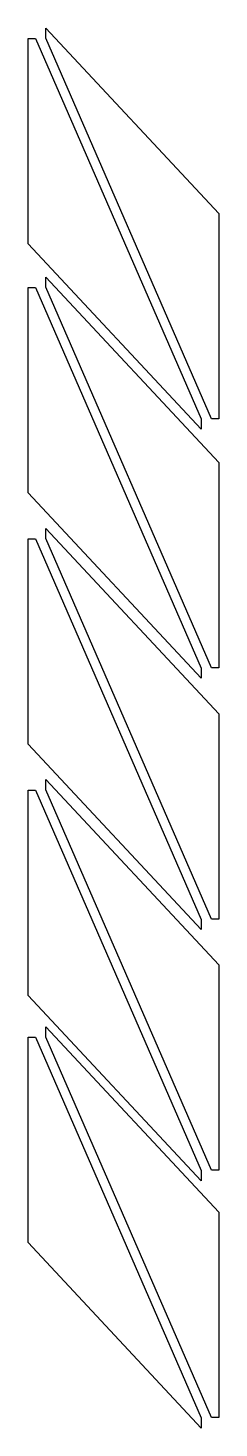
# Model space of a CAD drawing. Header units: millimetres. Extents: x 1604 to 1718, y 860 to 1692.
import ezdxf

# ---------------------------------------------------------------- set-up
doc = ezdxf.new("R2010")
doc.units = ezdxf.units.MM

msp = doc.modelspace()

# ---------------------------------------------------------------- linework, layer by layer
for points in [[(1717.77, 1459.71), (1713.29, 1459.71), (1614.77, 1685.9), (1614.77, 1692.01), (1717.77, 1581.8)], [(1604.19, 1685.72), (1608.67, 1685.72), (1707.19, 1459.53), (1707.19, 1453.41), (1604.19, 1563.62)], [(1717.77, 1311.64), (1713.29, 1311.64), (1614.77, 1537.83), (1614.77, 1543.94), (1717.77, 1433.73)], [(1604.19, 1537.65), (1608.67, 1537.65), (1707.19, 1311.46), (1707.19, 1305.34), (1604.19, 1415.55)], [(1717.77, 1162.18), (1713.29, 1162.18), (1614.77, 1388.37), (1614.77, 1394.49), (1717.77, 1284.28)], [(1604.19, 1388.19), (1608.67, 1388.19), (1707.19, 1162), (1707.19, 1155.89), (1604.19, 1266.1)], [(1717.77, 1012.87), (1713.29, 1012.87), (1614.77, 1239.06), (1614.77, 1245.17), (1717.77, 1134.96)], [(1604.19, 1238.87), (1608.67, 1238.87), (1707.19, 1012.69), (1707.19, 1006.57), (1604.19, 1116.78)], [(1604.19, 1091.86), (1608.67, 1091.86), (1707.19, 865.68), (1707.19, 859.56), (1604.19, 969.77)], [(1717.77, 865.86), (1713.29, 865.86), (1614.77, 1092.05), (1614.77, 1098.16), (1717.77, 987.95)]]:
    msp.add_lwpolyline(points, close=True)

doc.saveas('drawing.dxf')
